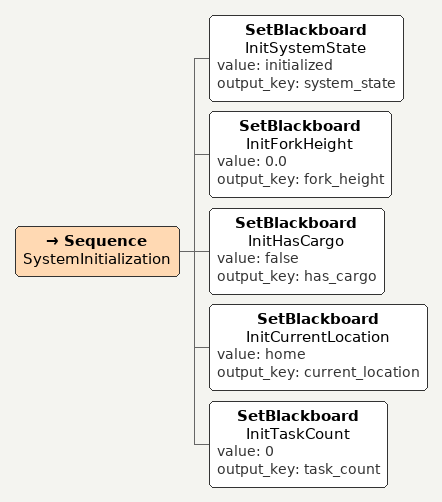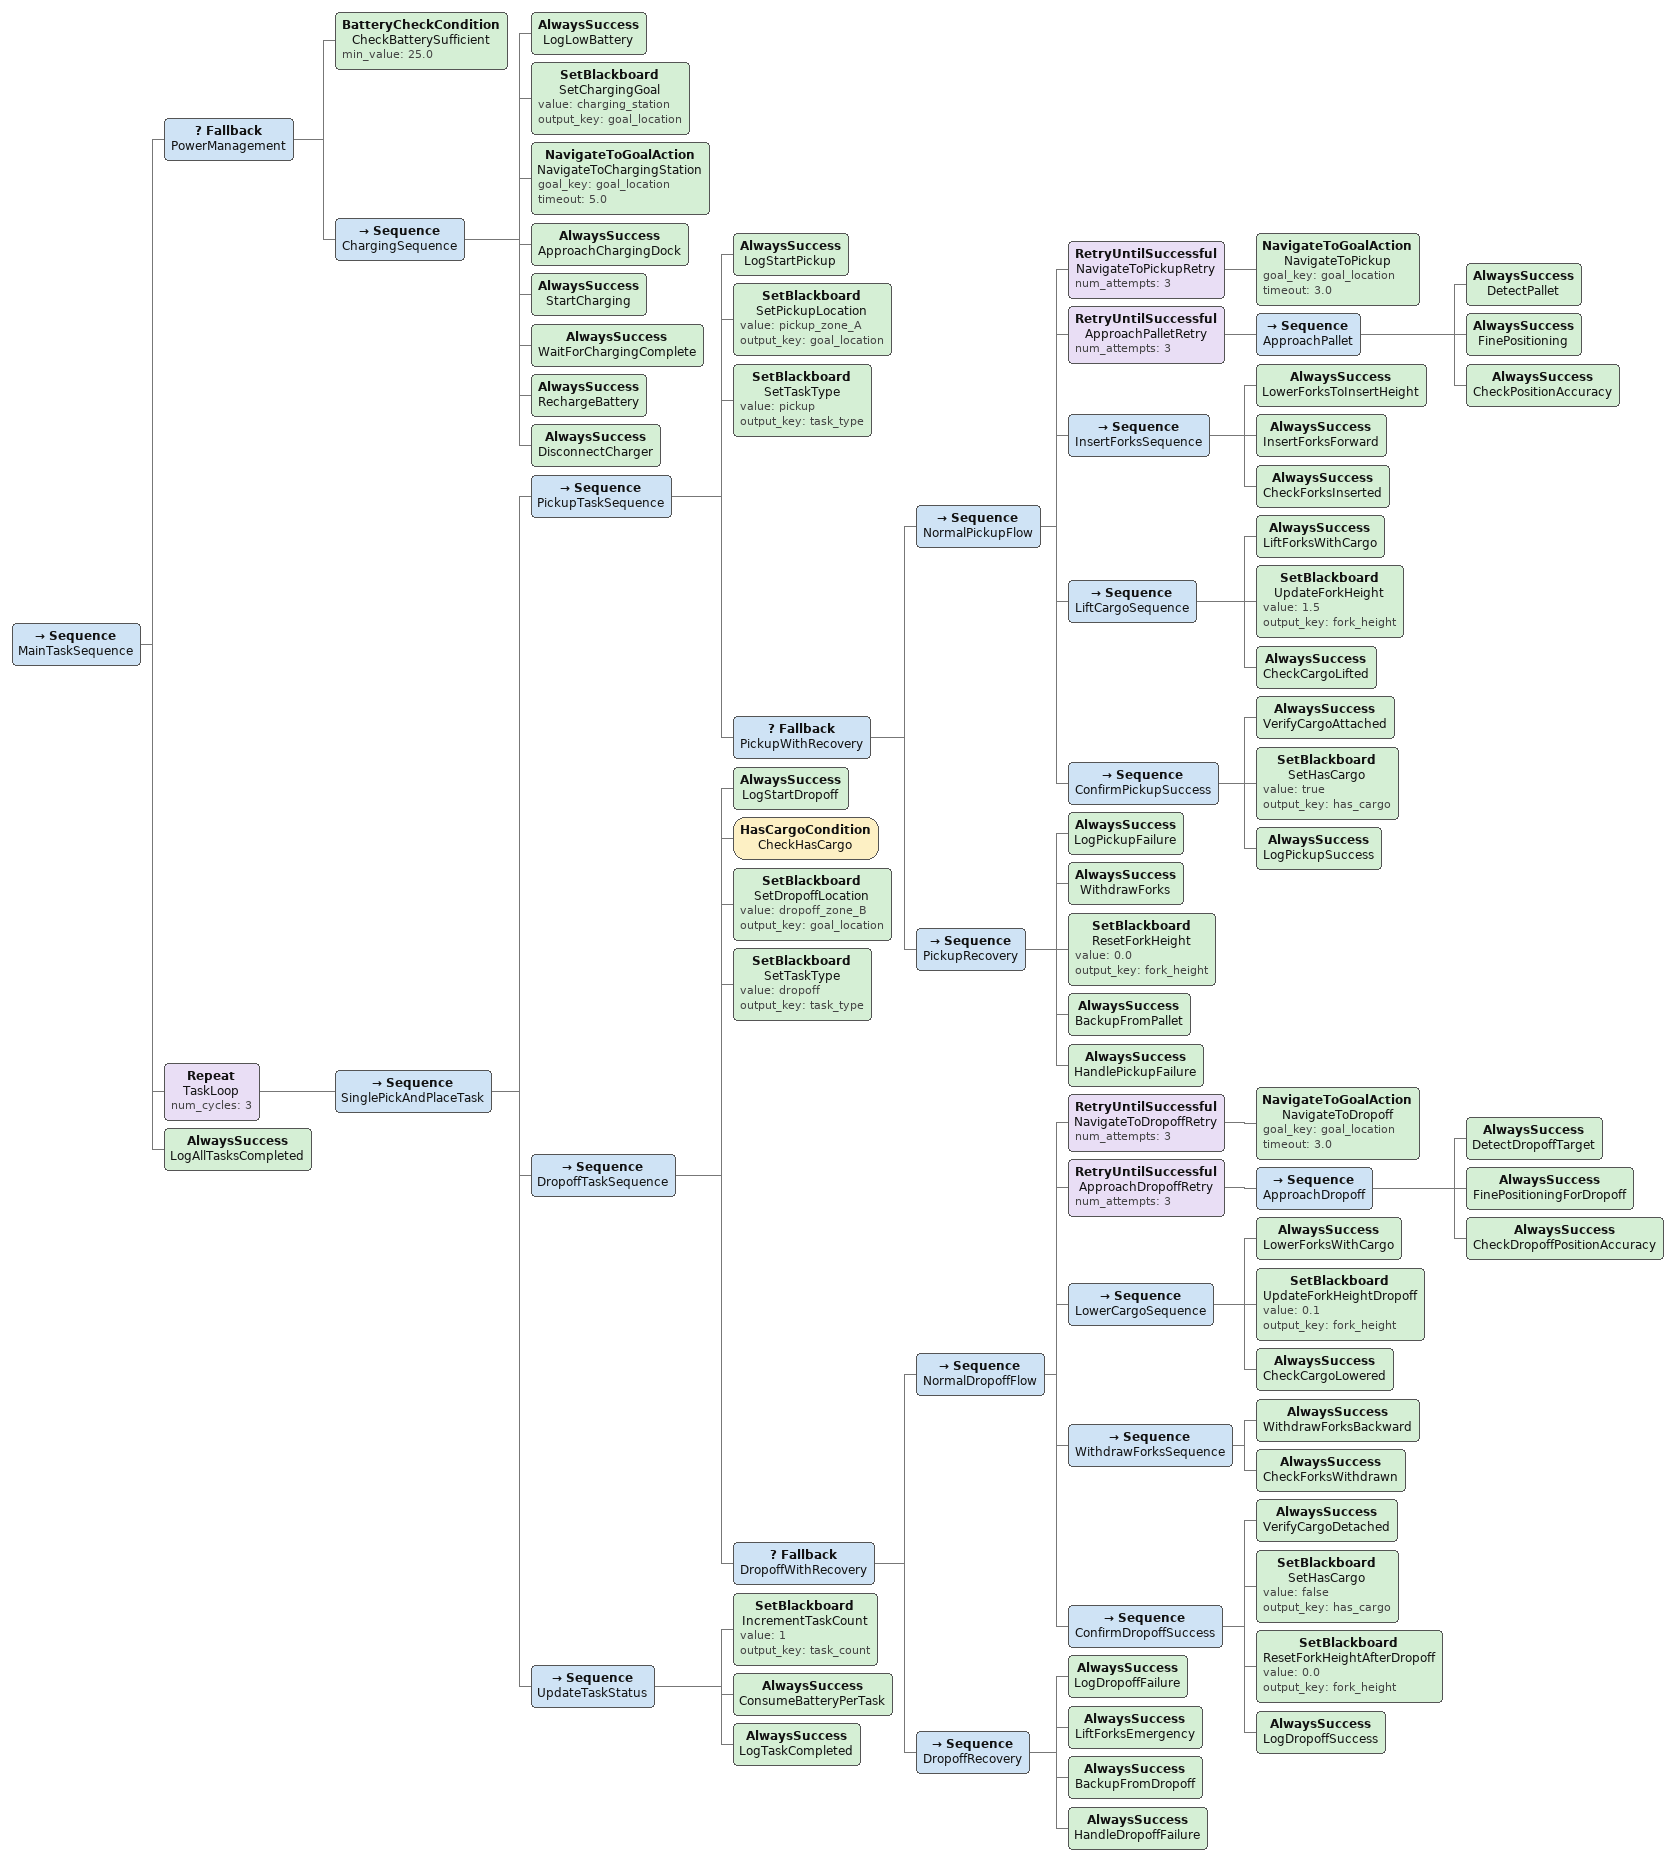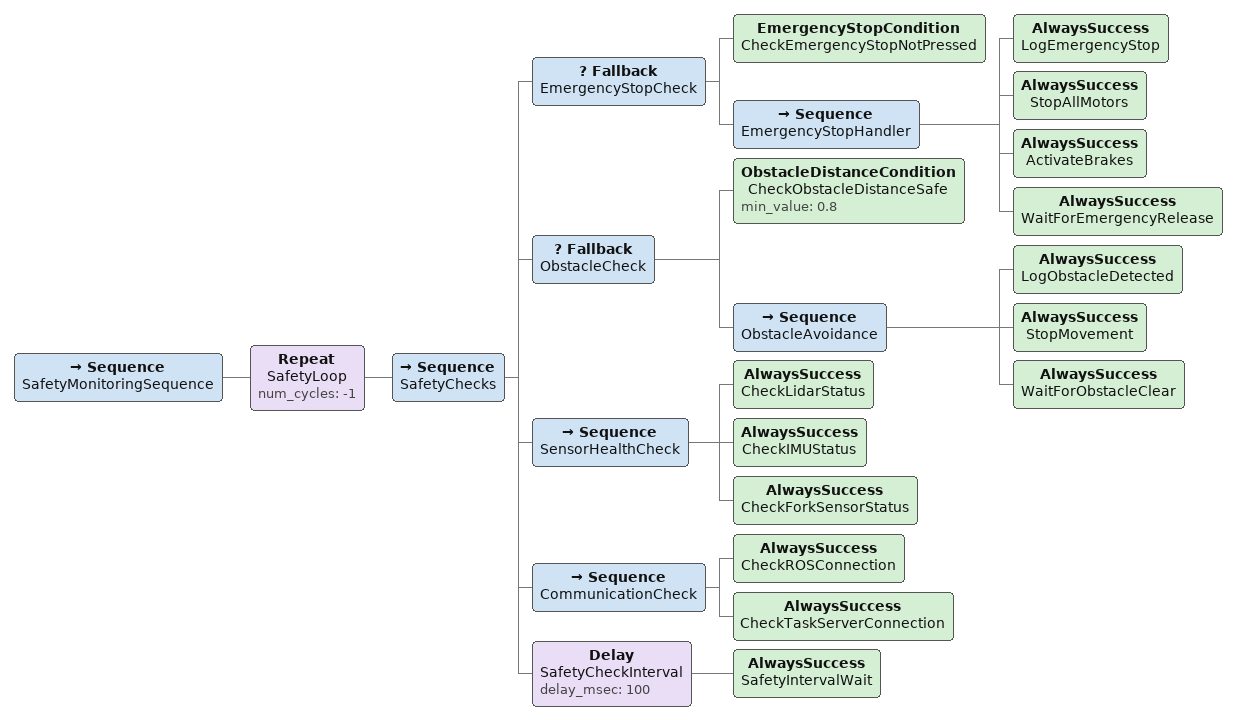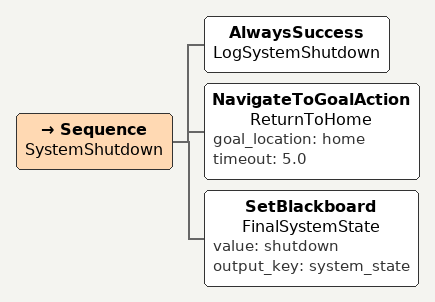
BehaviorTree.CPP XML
<Sequence name="SystemInitialization">
  <SetBlackboard name="InitSystemState" value="initialized" output_key="system_state"/>
  <SetBlackboard name="InitForkHeight" value="0.0" output_key="fork_height"/>
  <SetBlackboard name="InitHasCargo" value="false" output_key="has_cargo"/>
  <SetBlackboard name="InitCurrentLocation" value="home" output_key="current_location"/>
  <SetBlackboard name="InitTaskCount" value="0" output_key="task_count"/>
</Sequence>

<Sequence name="MainTaskSequence">

  <!-- 2.1.1 电池管理（低电时充电） -->
  <Fallback name="PowerManagement">
    <!-- 检查电池是否充足 -->
    <BatteryCheckCondition name="CheckBatterySufficient" min_value="25.0"/>

    <!-- 低电时执行充电流程 -->
    <Sequence name="ChargingSequence">
      <AlwaysSuccess name="LogLowBattery"/>
      <SetBlackboard name="SetChargingGoal" value="charging_station" output_key="goal_location"/>
      <!-- 导航到充电站 -->
      <NavigateToGoalAction name="NavigateToChargingStation" goal_key="goal_location" timeout="5.0"/>
      <!-- 对位充电桩 -->
      <AlwaysSuccess name="ApproachChargingDock"/>
      <!-- 开始充电 -->
      <AlwaysSuccess name="StartCharging"/>
      <!-- 等待充电完成 -->
      <AlwaysSuccess name="WaitForChargingComplete"/>
      <!-- 更新电池电量 - 由 C++ 代码管理，这里只做标记 -->
      <AlwaysSuccess name="RechargeBattery"/>
      <AlwaysSuccess name="DisconnectCharger"/>
    </Sequence>
  </Fallback>

  <!-- 2.1.2 执行多个取货-卸货任务循环 -->
  <Repeat name="TaskLoop" num_cycles="3">
    <Sequence name="SinglePickAndPlaceTask">

      <!-- 取货任务 -->
      <Sequence name="PickupTaskSequence">
        <AlwaysSuccess name="LogStartPickup"/>

        <!-- 设置取货目标 -->
        <SetBlackboard name="SetPickupLocation" value="pickup_zone_A" output_key="goal_location"/>
        <SetBlackboard name="SetTaskType" value="pickup" output_key="task_type"/>

        <!-- 取货流程（带异常恢复） -->
        <Fallback name="PickupWithRecovery">
          <!-- 正常取货流程 -->
          <Sequence name="NormalPickupFlow">
            <!-- 导航到取货点 -->
            <RetryUntilSuccessful name="NavigateToPickupRetry" num_attempts="3">
              <NavigateToGoalAction name="NavigateToPickup" goal_key="goal_location" timeout="3.0"/>
            </RetryUntilSuccessful>

            <!-- 对位托盘 -->
            <RetryUntilSuccessful name="ApproachPalletRetry" num_attempts="3">
              <Sequence name="ApproachPallet">
                <AlwaysSuccess name="DetectPallet"/>
                <AlwaysSuccess name="FinePositioning"/>
                <AlwaysSuccess name="CheckPositionAccuracy"/>
              </Sequence>
            </RetryUntilSuccessful>

            <!-- 插叉操作 -->
            <Sequence name="InsertForksSequence">
              <AlwaysSuccess name="LowerForksToInsertHeight"/>
              <AlwaysSuccess name="InsertForksForward"/>
              <AlwaysSuccess name="CheckForksInserted"/>
            </Sequence>

            <!-- 升降货物 -->
            <Sequence name="LiftCargoSequence">
              <AlwaysSuccess name="LiftForksWithCargo"/>
              <SetBlackboard name="UpdateForkHeight" value="1.5" output_key="fork_height"/>
              <AlwaysSuccess name="CheckCargoLifted"/>
            </Sequence>

            <!-- 确认取货成功 -->
            <Sequence name="ConfirmPickupSuccess">
              <AlwaysSuccess name="VerifyCargoAttached"/>
              <SetBlackboard name="SetHasCargo" value="true" output_key="has_cargo"/>
              <AlwaysSuccess name="LogPickupSuccess"/>
            </Sequence>
          </Sequence>

          <!-- 取货失败恢复 -->
          <Sequence name="PickupRecovery">
            <AlwaysSuccess name="LogPickupFailure"/>
            <AlwaysSuccess name="WithdrawForks"/>
            <SetBlackboard name="ResetForkHeight" value="0.0" output_key="fork_height"/>
            <AlwaysSuccess name="BackupFromPallet"/>
            <!-- 重试或放弃 -->
            <AlwaysSuccess name="HandlePickupFailure"/>
          </Sequence>
        </Fallback>
      </Sequence>

      <!-- 卸货任务 -->
      <Sequence name="DropoffTaskSequence">
        <AlwaysSuccess name="LogStartDropoff"/>

        <!-- 检查是否有货物 -->
        <HasCargoCondition name="CheckHasCargo"/>

        <!-- 设置卸货目标 -->
        <SetBlackboard name="SetDropoffLocation" value="dropoff_zone_B" output_key="goal_location"/>
        <SetBlackboard name="SetTaskType" value="dropoff" output_key="task_type"/>

        <!-- 卸货流程（带异常恢复） -->
        <Fallback name="DropoffWithRecovery">
          <!-- 正常卸货流程 -->
          <Sequence name="NormalDropoffFlow">
            <!-- 导航到卸货点 -->
            <RetryUntilSuccessful name="NavigateToDropoffRetry" num_attempts="3">
              <NavigateToGoalAction name="NavigateToDropoff" goal_key="goal_location" timeout="3.0"/>
            </RetryUntilSuccessful>

            <!-- 对位卸货位置 -->
            <RetryUntilSuccessful name="ApproachDropoffRetry" num_attempts="3">
              <Sequence name="ApproachDropoff">
                <AlwaysSuccess name="DetectDropoffTarget"/>
                <AlwaysSuccess name="FinePositioningForDropoff"/>
                <AlwaysSuccess name="CheckDropoffPositionAccuracy"/>
              </Sequence>
            </RetryUntilSuccessful>

            <!-- 下降货物 -->
            <Sequence name="LowerCargoSequence">
              <AlwaysSuccess name="LowerForksWithCargo"/>
              <SetBlackboard name="UpdateForkHeightDropoff" value="0.1" output_key="fork_height"/>
              <AlwaysSuccess name="CheckCargoLowered"/>
            </Sequence>

            <!-- 退叉操作 -->
            <Sequence name="WithdrawForksSequence">
              <AlwaysSuccess name="WithdrawForksBackward"/>
              <AlwaysSuccess name="CheckForksWithdrawn"/>
            </Sequence>

            <!-- 确认卸货成功 -->
            <Sequence name="ConfirmDropoffSuccess">
              <AlwaysSuccess name="VerifyCargoDetached"/>
              <SetBlackboard name="SetHasCargo" value="false" output_key="has_cargo"/>
              <SetBlackboard name="ResetForkHeightAfterDropoff" value="0.0" output_key="fork_height"/>
              <AlwaysSuccess name="LogDropoffSuccess"/>
            </Sequence>
          </Sequence>

          <!-- 卸货失败恢复 -->
          <Sequence name="DropoffRecovery">
            <AlwaysSuccess name="LogDropoffFailure"/>
            <AlwaysSuccess name="LiftForksEmergency"/>
            <AlwaysSuccess name="BackupFromDropoff"/>
            <!-- 重试或放弃 -->
            <AlwaysSuccess name="HandleDropoffFailure"/>
          </Sequence>
        </Fallback>
      </Sequence>

      <!-- 更新任务计数和电池消耗 -->
      <Sequence name="UpdateTaskStatus">
        <!-- 电池消耗由 C++ 代码的 updateSensorData() 管理，这里只更新任务计数 -->
        <SetBlackboard name="IncrementTaskCount" value="1" output_key="task_count"/>
        <AlwaysSuccess name="ConsumeBatteryPerTask"/>
        <AlwaysSuccess name="LogTaskCompleted"/>
      </Sequence>
    </Sequence>
  </Repeat>

  <!-- 所有任务完成 -->
  <AlwaysSuccess name="LogAllTasksCompleted"/>
</Sequence>

<Sequence name="SafetyMonitoringSequence">
  <Repeat name="SafetyLoop" num_cycles="-1">
    <Sequence name="SafetyChecks">

      <!-- 紧急停止检查（最高优先级） -->
      <Fallback name="EmergencyStopCheck">
        <EmergencyStopCondition name="CheckEmergencyStopNotPressed"/>
        <Sequence name="EmergencyStopHandler">
          <AlwaysSuccess name="LogEmergencyStop"/>
          <AlwaysSuccess name="StopAllMotors"/>
          <AlwaysSuccess name="ActivateBrakes"/>
          <!-- 等待紧急停止解除 -->
          <AlwaysSuccess name="WaitForEmergencyRelease"/>
        </Sequence>
      </Fallback>

      <!-- 障碍物检测 -->
      <Fallback name="ObstacleCheck">
        <ObstacleDistanceCondition name="CheckObstacleDistanceSafe" min_value="0.8"/>
        <Sequence name="ObstacleAvoidance">
          <AlwaysSuccess name="LogObstacleDetected"/>
          <AlwaysSuccess name="StopMovement"/>
          <AlwaysSuccess name="WaitForObstacleClear"/>
        </Sequence>
      </Fallback>

      <!-- 传感器状态检查 -->
      <Sequence name="SensorHealthCheck">
        <AlwaysSuccess name="CheckLidarStatus"/>
        <AlwaysSuccess name="CheckIMUStatus"/>
        <AlwaysSuccess name="CheckForkSensorStatus"/>
      </Sequence>

      <!-- 通信状态检查 -->
      <Sequence name="CommunicationCheck">
        <AlwaysSuccess name="CheckROSConnection"/>
        <AlwaysSuccess name="CheckTaskServerConnection"/>
      </Sequence>

      <!-- 安全监控间隔 -->
      <Delay name="SafetyCheckInterval" delay_msec="100">
        <AlwaysSuccess name="SafetyIntervalWait"/>
      </Delay>
    </Sequence>
  </Repeat>
</Sequence>

<Sequence name="SystemShutdown">
  <AlwaysSuccess name="LogSystemShutdown"/>
  <NavigateToGoalAction name="ReturnToHome" goal_location="home" timeout="5.0"/>
  <SetBlackboard name="FinalSystemState" value="shutdown" output_key="system_state"/>
</Sequence>
